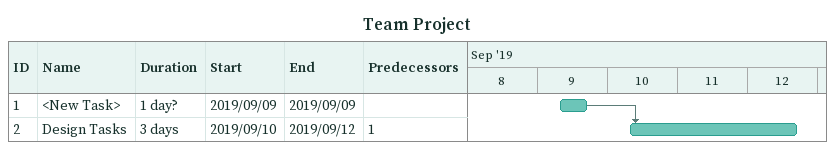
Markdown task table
Team Project

| ID | Task | Duration | Start | Finish | Predecessors |
|---|---|---|---|---|---|
| 1 | <New Task> | 1d? | 2019-09-09 | 2019-09-09 |  |
| 2 | Design Tasks | 3d | 2019-09-10 | 2019-09-12 | 1 |
